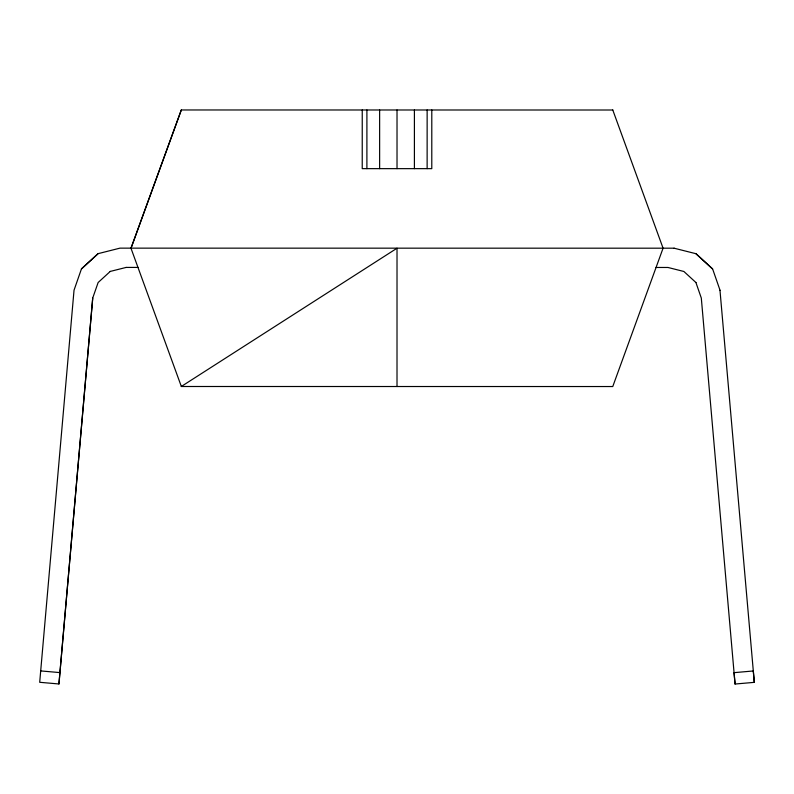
<?xml version="1.0" encoding="UTF-8"?>
<svg xmlns="http://www.w3.org/2000/svg" width="794" height="794" viewBox="0 0 794 794"><rect width="100%" height="100%" fill="white"/><g stroke="black" fill="none" stroke-linecap="round" stroke-linejoin="round"><path stroke-width="1.19" d="M362.243 109.989L362.233 168.646L431.787 168.646L431.797 109.989M366.897 168.646L366.907 109.989M379.631 168.646L379.631 109.989M397.01 386.519L397.02 248.224L181.29 386.499L612.76 386.539L663.069 248.194L612.779 110.009M397.02 168.646L397.02 109.989M414.408 168.646L414.408 109.989M427.132 168.646L427.142 109.989M674.116 248.194L119.954 248.145L98.079 253.663L81.445 268.908L74.031 290.217L39.7 682.294L58.945 683.971L92.719 298.018L98.138 282.515L110.237 271.439M58.935 683.971L92.749 298.018M181.31 109.969L130.99 248.264L181.31 109.969L612.839 110.009M81.445 268.908L98.079 253.663M110.187 271.439L126.147 267.419M735.055 684.031L754.3 682.354L753.308 670.97L734.053 672.657L735.055 684.031L701.31 298.068L695.931 282.565M126.087 267.419L138.017 267.419M656.052 267.469L667.972 267.469L683.882 271.479L695.981 282.565M40.693 670.92L59.897 672.597M674.066 248.194L695.991 253.713L712.625 268.958L720.029 290.267M695.941 253.713L712.575 268.958M130.95 248.145L181.35 386.499M719.979 290.267L754.3 682.354"/></g></svg>
